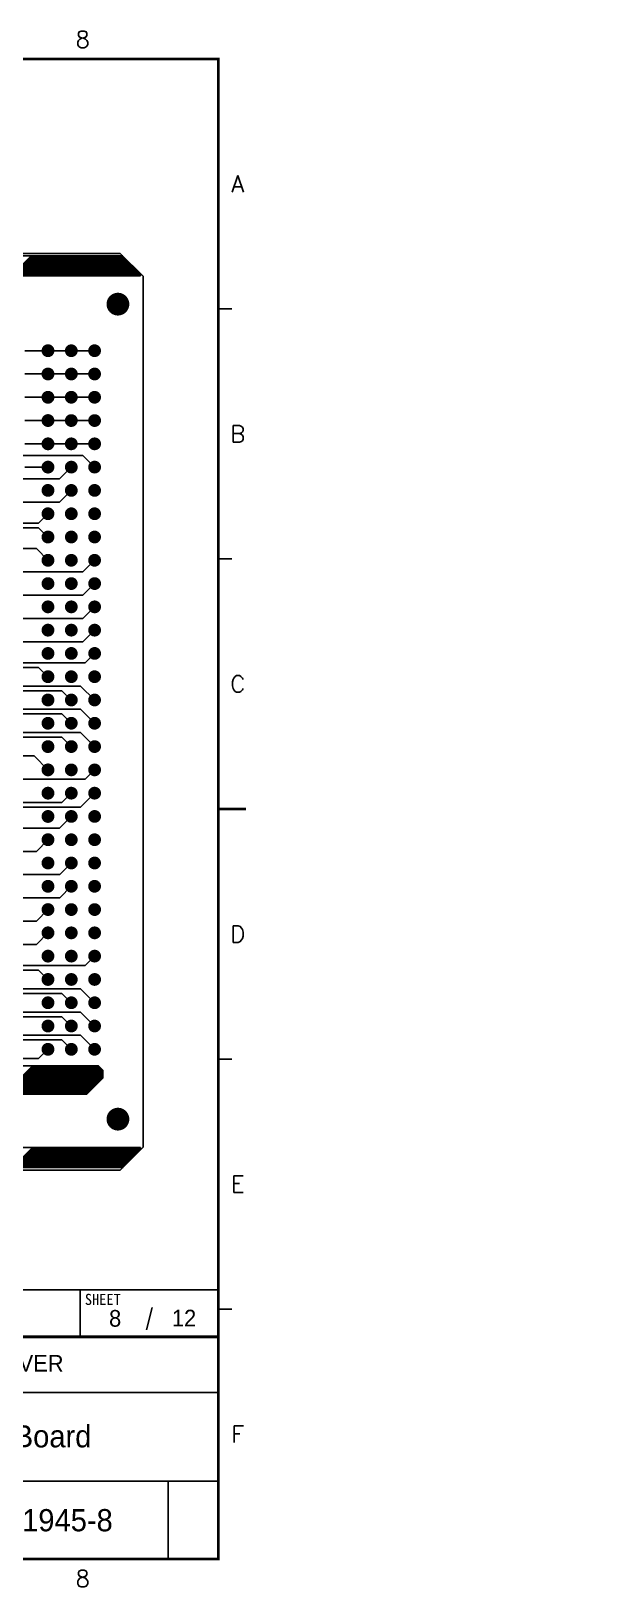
# Model space of a CAD drawing. Extents: x 295 to 953, y 10 to 290.
# Drawn here: x 848.3 to 952.6, y 10 to 290 of the extents above; entities that cross this region are included whole.
import ezdxf
from ezdxf.enums import TextEntityAlignment as Align

# ---------------------------------------------------------------- set-up
doc = ezdxf.new("R2010")
doc.units = 0
doc.header["$LTSCALE"] = 5
doc.header["$MEASUREMENT"] = 0
doc.layers.get('0').update_dxf_attribs({"linetype": 'CONTINUOUS', "lineweight": 25})
doc.layers.add('4', color=4, linetype='CONTINUOUS', lineweight=18)
doc.layers.add('6', color=6, linetype='CONTINUOUS', lineweight=13)
for name, color, linetype in [('ART01_PHO', 7, 'CONTINUOUS'), ('SHEET', 3, 'CONTINUOUS'), ('문자', 4, 'CONTINUOUS'), ('테두리', 3, 'CONTINUOUS')]:
    doc.layers.add(name, color=color, linetype=linetype)
doc.styles.get("Standard").update_dxf_attribs({"font": 'simplex.shx'})
doc.styles.add('굴림', font='')
doc.styles.add('굴림체', font='')
doc.styles.get('굴림').set_extended_font_data('Gulim')
doc.styles.get('굴림체').set_extended_font_data('GulimChe')

# ---------------------------------------------------------------- blocks, each defined once
blk = doc.blocks.new('C')
at = {"layer": 'SHEET'}
for p, q in [((393.14, 60.3), (392.07, 56.28)), ((405, 45), (333, 45)), ((405, 29), (333, 29)), ((396, 29), (396, 15))]:
    blk.add_line(p, q, dxfattribs=at)
for points in [[(333, 55), (380.19, 55), (380.19, 63.49), (333, 63.49)], [(380.19, 55), (405, 55), (405, 63.49), (380.19, 63.49)]]:
    blk.add_lwpolyline(points, close=True, dxfattribs=at)
at = {"layer": '테두리'}
blk.add_line((405, 285), (405, 15), dxfattribs=at)
for points, const_width in [([(15, 285), (15, 15), (405, 15), (405, 285), (15, 285)], 0.5), ([(407.5, 240), (405, 240)], 0.3), ([(407.5, 195), (405, 195)], 0.3), ([(410, 150), (405, 150)], 0.5), ([(407.5, 105), (405, 105)], 0.3), ([(407.5, 60), (405, 60)], 0.3), ([(15, 55), (405, 55)], 0.5)]:
    blk.add_lwpolyline(points, dxfattribs=dict(at, const_width=const_width))
at = {"layer": '문자'}
for s, p in [('8', (380.62, 288.5)), ('A', (408.5, 262.5)), ('B', (408.5, 217.5)), ('C', (408.5, 172.5)), ('D', (408.5, 127.5)), ('E', (408.5, 82.5)), ('F', (408.5, 37.5)), ('8', (380.62, 11.5))]:
    blk.add_text(s, height=3, dxfattribs=at).set_placement(p, align=Align.MIDDLE)
at = {"layer": '문자', "style": '굴림체'}
blk.add_text('SHEET', height=2, dxfattribs=at).set_placement((384.24, 61.74), align=Align.MIDDLE_CENTER)

msp = doc.modelspace()

# ---------------------------------------------------------------- linework, layer by layer
for points, const_width in [([(862.91, 240.86, 1), (864.96, 240.86, 1)], 2.05), ([(850.78, 232.48, 1), (851.94, 232.48, 1)], 1.15), ([(854.98, 232.48, 1), (856.13, 232.48, 1)], 1.15), ([(859.17, 232.48, 1), (860.32, 232.48, 1)], 1.15), ([(850.78, 228.29, 1), (851.94, 228.29, 1)], 1.15), ([(854.98, 228.29, 1), (856.13, 228.29, 1)], 1.15), ([(859.17, 228.29, 1), (860.32, 228.29, 1)], 1.15), ([(850.78, 224.1, 1), (851.94, 224.1, 1)], 1.15), ([(854.98, 224.1, 1), (856.13, 224.1, 1)], 1.15), ([(859.17, 224.1, 1), (860.32, 224.1, 1)], 1.15), ([(850.78, 219.91, 1), (851.94, 219.91, 1)], 1.15), ([(854.98, 219.91, 1), (856.13, 219.91, 1)], 1.15), ([(859.17, 219.91, 1), (860.32, 219.91, 1)], 1.15), ([(850.78, 215.72, 1), (851.94, 215.72, 1)], 1.15), ([(854.98, 215.72, 1), (856.13, 215.72, 1)], 1.15), ([(859.17, 215.72, 1), (860.32, 215.72, 1)], 1.15), ([(850.78, 211.53, 1), (851.94, 211.53, 1)], 1.15), ([(854.98, 211.53, 1), (856.13, 211.53, 1)], 1.15), ([(859.17, 211.53, 1), (860.32, 211.53, 1)], 1.15), ([(850.78, 207.34, 1), (851.94, 207.34, 1)], 1.15), ([(854.98, 207.34, 1), (856.13, 207.34, 1)], 1.15), ([(859.17, 207.34, 1), (860.32, 207.34, 1)], 1.15), ([(850.78, 203.14, 1), (851.94, 203.14, 1)], 1.15), ([(854.98, 203.14, 1), (856.13, 203.14, 1)], 1.15), ([(859.17, 203.14, 1), (860.32, 203.14, 1)], 1.15), ([(850.78, 198.95, 1), (851.94, 198.95, 1)], 1.15), ([(854.98, 198.95, 1), (856.13, 198.95, 1)], 1.15), ([(859.17, 198.95, 1), (860.32, 198.95, 1)], 1.15), ([(850.78, 194.76, 1), (851.94, 194.76, 1)], 1.15), ([(854.98, 194.76, 1), (856.13, 194.76, 1)], 1.15), ([(859.17, 194.76, 1), (860.32, 194.76, 1)], 1.15), ([(850.78, 190.57, 1), (851.94, 190.57, 1)], 1.15), ([(854.98, 190.57, 1), (856.13, 190.57, 1)], 1.15), ([(859.17, 190.57, 1), (860.32, 190.57, 1)], 1.15), ([(850.78, 186.38, 1), (851.94, 186.38, 1)], 1.15), ([(854.98, 186.38, 1), (856.13, 186.38, 1)], 1.15), ([(859.17, 186.38, 1), (860.32, 186.38, 1)], 1.15), ([(850.78, 182.19, 1), (851.94, 182.19, 1)], 1.15), ([(854.98, 182.19, 1), (856.13, 182.19, 1)], 1.15), ([(859.17, 182.19, 1), (860.32, 182.19, 1)], 1.15), ([(850.78, 178, 1), (851.94, 178, 1)], 1.15), ([(854.98, 178, 1), (856.13, 178, 1)], 1.15), ([(859.17, 178, 1), (860.32, 178, 1)], 1.15), ([(850.78, 173.81, 1), (851.94, 173.81, 1)], 1.15), ([(854.98, 173.81, 1), (856.13, 173.81, 1)], 1.15), ([(859.17, 173.81, 1), (860.32, 173.81, 1)], 1.15), ([(850.78, 169.62, 1), (851.94, 169.62, 1)], 1.15), ([(854.98, 169.62, 1), (856.13, 169.62, 1)], 1.15), ([(859.17, 169.62, 1), (860.32, 169.62, 1)], 1.15), ([(850.78, 165.43, 1), (851.94, 165.43, 1)], 1.15), ([(854.98, 165.43, 1), (856.13, 165.43, 1)], 1.15), ([(859.17, 165.43, 1), (860.32, 165.43, 1)], 1.15), ([(850.78, 161.23, 1), (851.94, 161.23, 1)], 1.15), ([(854.98, 161.23, 1), (856.13, 161.23, 1)], 1.15), ([(859.17, 161.23, 1), (860.32, 161.23, 1)], 1.15), ([(850.78, 157.04, 1), (851.94, 157.04, 1)], 1.15), ([(854.98, 157.04, 1), (856.13, 157.04, 1)], 1.15), ([(859.17, 157.04, 1), (860.32, 157.04, 1)], 1.15), ([(850.78, 152.85, 1), (851.94, 152.85, 1)], 1.15), ([(854.98, 152.85, 1), (856.13, 152.85, 1)], 1.15), ([(859.17, 152.85, 1), (860.32, 152.85, 1)], 1.15), ([(850.78, 148.66, 1), (851.94, 148.66, 1)], 1.15), ([(854.98, 148.66, 1), (856.13, 148.66, 1)], 1.15), ([(859.17, 148.66, 1), (860.32, 148.66, 1)], 1.15), ([(850.78, 144.47, 1), (851.94, 144.47, 1)], 1.15), ([(854.98, 144.47, 1), (856.13, 144.47, 1)], 1.15), ([(859.17, 144.47, 1), (860.32, 144.47, 1)], 1.15), ([(850.78, 140.28, 1), (851.94, 140.28, 1)], 1.15), ([(854.98, 140.28, 1), (856.13, 140.28, 1)], 1.15), ([(859.17, 140.28, 1), (860.32, 140.28, 1)], 1.15), ([(850.78, 136.09, 1), (851.94, 136.09, 1)], 1.15), ([(854.98, 136.09, 1), (856.13, 136.09, 1)], 1.15), ([(859.17, 136.09, 1), (860.32, 136.09, 1)], 1.15), ([(850.78, 131.9, 1), (851.94, 131.9, 1)], 1.15), ([(854.98, 131.9, 1), (856.13, 131.9, 1)], 1.15), ([(859.17, 131.9, 1), (860.32, 131.9, 1)], 1.15), ([(850.78, 127.71, 1), (851.94, 127.71, 1)], 1.15), ([(854.98, 127.71, 1), (856.13, 127.71, 1)], 1.15), ([(859.17, 127.71, 1), (860.32, 127.71, 1)], 1.15), ([(850.78, 123.52, 1), (851.94, 123.52, 1)], 1.15), ([(854.98, 123.52, 1), (856.13, 123.52, 1)], 1.15), ([(859.17, 123.52, 1), (860.32, 123.52, 1)], 1.15), ([(850.78, 119.32, 1), (851.94, 119.32, 1)], 1.15), ([(854.98, 119.32, 1), (856.13, 119.32, 1)], 1.15), ([(859.17, 119.32, 1), (860.32, 119.32, 1)], 1.15), ([(850.78, 115.13, 1), (851.94, 115.13, 1)], 1.15), ([(854.98, 115.13, 1), (856.13, 115.13, 1)], 1.15), ([(859.17, 115.13, 1), (860.32, 115.13, 1)], 1.15), ([(850.78, 110.94, 1), (851.94, 110.94, 1)], 1.15), ([(854.98, 110.94, 1), (856.13, 110.94, 1)], 1.15), ([(859.17, 110.94, 1), (860.32, 110.94, 1)], 1.15), ([(850.78, 106.75, 1), (851.94, 106.75, 1)], 1.15), ([(854.98, 106.75, 1), (856.13, 106.75, 1)], 1.15), ([(859.17, 106.75, 1), (860.32, 106.75, 1)], 1.15), ([(850.78, 102.56, 1), (851.94, 102.56, 1)], 1.15), ([(854.98, 102.56, 1), (856.13, 102.56, 1)], 1.15), ([(859.17, 102.56, 1), (860.32, 102.56, 1)], 1.15), ([(862.91, 94.18, 1), (864.96, 94.18, 1)], 2.05)]:
    msp.add_lwpolyline(points, format="xyb", close=True, dxfattribs=dict(const_width=const_width))
at = {"layer": 'ART01_PHO', "color": 7}
for p, q in [((864.35, 250), (505.48, 250)), ((505.98, 249.54), (864.82, 249.54)), ((844.78, 245.98), (848.34, 249.54)), ((845.03, 245.98), (848.55, 249.54)), ((845.24, 245.98), (848.8, 249.54)), ((845.49, 245.98), (849.06, 249.54)), ((845.74, 245.98), (849.27, 249.54)), ((845.95, 245.98), (849.52, 249.54)), ((846.21, 245.98), (849.77, 249.54)), ((846.46, 245.98), (849.98, 249.54)), ((846.67, 245.98), (850.23, 249.54)), ((846.92, 245.98), (850.48, 249.54)), ((847.17, 245.98), (850.69, 249.54)), ((847.38, 245.98), (850.94, 249.54)), ((847.63, 245.98), (851.19, 249.54)), ((847.88, 245.98), (851.4, 249.54)), ((848.09, 245.98), (851.65, 249.54)), ((848.34, 245.98), (851.91, 249.54)), ((848.59, 245.98), (852.12, 249.54)), ((848.8, 245.98), (852.37, 249.54)), ((849.06, 245.98), (852.58, 249.54)), ((849.31, 245.98), (852.83, 249.54)), ((849.52, 245.98), (853.08, 249.54)), ((849.77, 245.98), (853.29, 249.54)), ((850.02, 245.98), (853.54, 249.54)), ((850.23, 245.98), (853.79, 249.54)), ((850.48, 245.98), (854, 249.54)), ((850.69, 245.98), (854.25, 249.54)), ((850.94, 245.98), (854.5, 249.54)), ((851.19, 245.98), (854.71, 249.54)), ((851.4, 245.98), (854.97, 249.54)), ((851.65, 245.98), (855.22, 249.54)), ((851.91, 245.98), (855.43, 249.54)), ((852.12, 245.98), (855.68, 249.54)), ((852.37, 245.98), (855.93, 249.54)), ((852.62, 245.98), (856.14, 249.54)), ((852.83, 245.98), (856.39, 249.54)), ((853.08, 245.98), (856.64, 249.54)), ((853.33, 245.98), (856.85, 249.54)), ((853.54, 245.98), (857.1, 249.54)), ((853.79, 245.98), (857.35, 249.54)), ((854.04, 245.98), (857.56, 249.54)), ((854.25, 245.98), (857.81, 249.54)), ((854.5, 245.98), (858.07, 249.54)), ((854.76, 245.98), (858.28, 249.54)), ((854.97, 245.98), (858.53, 249.54)), ((855.22, 245.98), (858.78, 249.54)), ((855.47, 245.98), (858.99, 249.54)), ((855.68, 245.98), (859.24, 249.54)), ((855.93, 245.98), (859.49, 249.54)), ((856.18, 245.98), (859.7, 249.54)), ((856.39, 245.98), (859.95, 249.54)), ((856.64, 245.98), (860.2, 249.54)), ((856.89, 245.98), (860.41, 249.54)), ((857.1, 245.98), (860.66, 249.54)), ((857.35, 245.98), (860.87, 249.54)), ((857.61, 245.98), (861.13, 249.54)), ((857.81, 245.98), (861.38, 249.54)), ((858.07, 245.98), (861.59, 249.54)), ((858.32, 245.98), (861.84, 249.54)), ((858.53, 245.98), (862.09, 249.54)), ((858.78, 245.98), (862.3, 249.54)), ((858.99, 245.98), (862.55, 249.54)), ((859.24, 245.98), (862.8, 249.54)), ((859.49, 245.98), (863.01, 249.54)), ((859.7, 245.98), (863.26, 249.54)), ((859.95, 245.98), (863.51, 249.54)), ((860.2, 245.98), (863.72, 249.54)), ((860.41, 245.98), (863.98, 249.54)), ((860.66, 245.98), (864.23, 249.54)), ((860.92, 245.98), (864.44, 249.54)), ((861.13, 245.98), (864.69, 249.54)), ((861.38, 245.98), (864.88, 249.48)), ((861.63, 245.98), (864.99, 249.37)), ((861.84, 245.98), (865.11, 249.25)), ((868.5, 245.89), (864.35, 250)), ((864.35, 250), (868.5, 245.89)), ((862.09, 245.98), (865.24, 249.12)), ((862.34, 245.98), (865.35, 249.02)), ((862.55, 245.98), (865.47, 248.89)), ((862.8, 245.98), (865.6, 248.77)), ((863.05, 245.98), (865.71, 248.66)), ((863.26, 245.98), (865.83, 248.54)), ((863.51, 245.98), (865.95, 248.42)), ((863.77, 245.98), (866.07, 248.3)), ((863.98, 245.98), (866.19, 248.19)), ((864.23, 245.98), (866.31, 248.06)), ((864.48, 245.98), (866.44, 247.94)), ((864.69, 245.98), (866.54, 247.83)), ((864.94, 245.98), (866.67, 247.71)), ((865.19, 245.98), (866.8, 247.58)), ((865.4, 245.98), (866.9, 247.48)), ((865.65, 245.98), (867.03, 247.35)), ((865.9, 245.98), (867.15, 247.23)), ((866.11, 245.98), (867.26, 247.12)), ((866.36, 245.98), (867.39, 247)), ((866.62, 245.98), (867.51, 246.87)), ((866.83, 245.98), (867.62, 246.77)), ((867.08, 245.98), (867.74, 246.64)), ((867.29, 245.98), (867.85, 246.54)), ((867.54, 245.98), (867.98, 246.41)), ((868, 245.98), (517.88, 245.98)), ((867.79, 245.98), (868, 246.19)), ((868, 246.39), (868, 245.98)), ((868.5, 245.89), (868.5, 89.15)), ((868.5, 245.89), (868.5, 89.15)), ((847.17, 232.48), (851.36, 232.48)), ((851.36, 232.48), (855.55, 232.48)), ((855.55, 232.48), (859.74, 232.48)), ((851.36, 228.29), (847.17, 228.29)), ((855.55, 228.29), (851.36, 228.29)), ((859.74, 228.29), (855.55, 228.29)), ((851.36, 224.1), (847.17, 224.1)), ((855.55, 224.1), (851.36, 224.1)), ((859.74, 224.1), (855.55, 224.1)), ((847.17, 219.91), (851.36, 219.91)), ((851.36, 219.91), (855.55, 219.91)), ((855.55, 219.91), (859.74, 219.91)), ((847.17, 215.72), (851.36, 215.72)), ((851.36, 215.72), (855.55, 215.72)), ((855.55, 215.72), (859.74, 215.72)), ((857.65, 213.62), (839.71, 213.62)), ((859.74, 211.53), (857.65, 213.62)), ((851.36, 211.53), (847.17, 211.53)), ((855.55, 211.53), (853.46, 209.43)), ((853.46, 209.43), (844.53, 209.43)), ((855.55, 207.34), (853.46, 205.24)), ((853.46, 205.24), (841.39, 205.24)), ((851.36, 203.14), (849.68, 201.47)), ((849.68, 201.47), (842.85, 201.47)), ((849.68, 200.63), (845.37, 200.63)), ((851.36, 198.95), (849.68, 200.63)), ((849.27, 196.86), (842.48, 196.86)), ((851.36, 194.76), (849.27, 196.86)), ((857.65, 192.67), (859.74, 194.76)), ((845.58, 192.67), (857.65, 192.67)), ((859.74, 190.57), (857.65, 188.48)), ((857.65, 188.48), (842.64, 188.48)), ((859.74, 186.38), (857.65, 184.28)), ((857.65, 184.28), (839.71, 184.28)), ((859.74, 182.19), (857.65, 180.09)), ((857.65, 180.09), (842.22, 180.09)), ((858.07, 176.32), (859.74, 178)), ((844.53, 176.32), (858.07, 176.32)), ((845.58, 175.48), (849.68, 175.48)), ((849.68, 175.48), (851.36, 173.81)), ((857.23, 172.13), (840.13, 172.13)), ((853.88, 171.29), (840.55, 171.29)), ((855.55, 169.62), (853.88, 171.29)), ((859.74, 169.62), (857.23, 172.13)), ((857.23, 167.94), (841.39, 167.94)), ((853.88, 167.1), (841.81, 167.1)), ((855.55, 165.43), (853.88, 167.1)), ((859.74, 165.43), (857.23, 167.94)), ((840.34, 162.95), (853.83, 162.95)), ((840.97, 163.79), (857.19, 163.79)), ((853.83, 162.95), (855.55, 161.23)), ((857.19, 163.79), (859.74, 161.23)), ((848.85, 159.56), (839.92, 159.56)), ((851.36, 157.04), (848.85, 159.56)), ((859.74, 157.04), (858.07, 155.37)), ((858.07, 155.37), (843.9, 155.37)), ((855.55, 152.85), (853.88, 151.18)), ((857.23, 150.34), (859.74, 152.85)), ((839.08, 150.34), (857.23, 150.34)), ((853.88, 151.18), (845.79, 151.18)), ((855.55, 148.66), (853.46, 146.57)), ((853.46, 146.57), (839.12, 146.57)), ((851.36, 144.47), (849.27, 142.37)), ((849.27, 142.37), (841.01, 142.37)), ((853.5, 138.23), (855.55, 140.28)), ((842.43, 138.23), (853.5, 138.23)), ((855.55, 136.09), (853.5, 134.03)), ((853.5, 134.03), (840.13, 134.03)), ((851.36, 131.9), (849.31, 129.84)), ((849.31, 129.84), (842.64, 129.84)), ((851.36, 127.71), (849.27, 125.61)), ((849.27, 125.61), (838.24, 125.61)), ((858.07, 121.84), (859.74, 123.52)), ((844.53, 121.84), (858.07, 121.84)), ((845.49, 121), (849.68, 121)), ((849.68, 121), (851.36, 119.32)), ((845.37, 117.65), (857.23, 117.65)), ((857.23, 117.65), (859.74, 115.13)), ((853.88, 116.81), (845.79, 116.81)), ((855.55, 115.13), (853.88, 116.81)), ((836.57, 112.62), (853.88, 112.62)), ((836.99, 113.46), (857.23, 113.46)), ((853.88, 112.62), (855.55, 110.94)), ((857.23, 113.46), (859.74, 110.94)), ((837.61, 109.27), (857.23, 109.27)), ((857.23, 109.27), (859.74, 106.75)), ((837.2, 108.43), (853.88, 108.43)), ((851.36, 106.75), (849.68, 105.07)), ((853.88, 108.43), (855.55, 106.75)), ((860.46, 103.78), (838.45, 103.78)), ((849.68, 105.07), (839.29, 105.07)), ((843.48, 98.7), (848.55, 103.78)), ((843.69, 98.7), (848.76, 103.78)), ((843.94, 98.7), (849.01, 103.78)), ((844.19, 98.7), (849.27, 103.78)), ((844.4, 98.7), (849.47, 103.78)), ((844.66, 98.7), (849.73, 103.78)), ((844.91, 98.7), (849.98, 103.78)), ((845.12, 98.7), (850.19, 103.78)), ((845.37, 98.7), (850.44, 103.78)), ((845.62, 98.7), (850.69, 103.78)), ((845.83, 98.7), (850.9, 103.78)), ((846.08, 98.7), (851.15, 103.78)), ((846.33, 98.7), (851.4, 103.78)), ((846.54, 98.7), (851.61, 103.78)), ((846.79, 98.7), (851.86, 103.78)), ((847.04, 98.7), (852.12, 103.78)), ((847.25, 98.7), (852.32, 103.78)), ((847.51, 98.7), (852.58, 103.78)), ((847.76, 98.7), (852.83, 103.78)), ((847.97, 98.7), (853.04, 103.78)), ((848.22, 98.7), (853.29, 103.78)), ((848.47, 98.7), (853.54, 103.78)), ((848.68, 98.7), (853.75, 103.78)), ((848.93, 98.7), (854, 103.78)), ((849.18, 98.7), (854.25, 103.78)), ((849.39, 98.7), (854.46, 103.78)), ((849.64, 98.7), (854.71, 103.78)), ((849.89, 98.7), (854.97, 103.78)), ((850.1, 98.7), (855.17, 103.78)), ((850.35, 98.7), (855.43, 103.78)), ((850.56, 98.7), (855.64, 103.78)), ((850.82, 98.7), (855.89, 103.78)), ((851.07, 98.7), (856.14, 103.78)), ((851.28, 98.7), (856.35, 103.78)), ((851.53, 98.7), (856.6, 103.78)), ((851.78, 98.7), (856.85, 103.78)), ((851.99, 98.7), (857.06, 103.78)), ((852.24, 98.7), (857.31, 103.78)), ((852.49, 98.7), (857.56, 103.78)), ((852.7, 98.7), (857.77, 103.78)), ((852.95, 98.7), (858.02, 103.78)), ((853.2, 98.7), (858.28, 103.78)), ((853.41, 98.7), (858.49, 103.78)), ((853.67, 98.7), (858.74, 103.78)), ((853.92, 98.7), (858.99, 103.78)), ((854.13, 98.7), (859.2, 103.78)), ((854.38, 98.7), (859.45, 103.78)), ((854.63, 98.7), (859.7, 103.78)), ((854.84, 98.7), (859.91, 103.78)), ((855.09, 98.7), (860.16, 103.78)), ((855.34, 98.7), (860.41, 103.78)), ((855.55, 98.7), (860.54, 103.65)), ((861.21, 102.98), (860.46, 103.78)), ((855.8, 98.7), (860.66, 103.52)), ((856.05, 98.7), (860.79, 103.44)), ((856.26, 98.7), (860.87, 103.31)), ((856.52, 98.7), (861, 103.19)), ((856.77, 98.7), (861.13, 103.06)), ((856.98, 98.7), (861.21, 102.94)), ((857.23, 98.7), (861.21, 102.69)), ((857.48, 98.7), (861.21, 102.48)), ((857.69, 98.7), (861.21, 102.23)), ((857.94, 98.7), (861.21, 101.97)), ((858.19, 98.7), (861.21, 101.76)), ((858.36, 98.7), (861.21, 101.55)), ((861.21, 101.55), (861.21, 102.98)), ((838.08, 98.7), (858.36, 98.7)), ((841.81, 89.07), (860.87, 89.07)), ((844.99, 85.5), (848.55, 89.07)), ((845.24, 85.5), (848.8, 89.07)), ((845.49, 85.5), (849.01, 89.07)), ((845.7, 85.5), (849.27, 89.07)), ((845.95, 85.5), (849.52, 89.07)), ((846.21, 85.5), (849.73, 89.07)), ((846.42, 85.5), (849.98, 89.07)), ((846.67, 85.5), (850.23, 89.07)), ((846.92, 85.5), (850.44, 89.07)), ((847.13, 85.5), (850.69, 89.07)), ((847.38, 85.5), (850.94, 89.07)), ((847.63, 85.5), (851.15, 89.07)), ((847.84, 85.5), (851.4, 89.07)), ((848.09, 85.5), (851.61, 89.07)), ((848.34, 85.5), (851.86, 89.07)), ((848.55, 85.5), (852.12, 89.07)), ((848.8, 85.5), (852.32, 89.07)), ((849.06, 85.5), (852.58, 89.07)), ((849.27, 85.5), (852.83, 89.07)), ((849.52, 85.5), (853.04, 89.07)), ((849.73, 85.5), (853.29, 89.07)), ((849.98, 85.5), (853.54, 89.07)), ((850.23, 85.5), (853.75, 89.07)), ((850.44, 85.5), (854, 89.07)), ((850.69, 85.5), (854.25, 89.07)), ((850.94, 85.5), (854.46, 89.07)), ((851.15, 85.5), (854.71, 89.07)), ((851.4, 85.5), (854.97, 89.07)), ((851.65, 85.5), (855.17, 89.07)), ((851.86, 85.5), (855.43, 89.07)), ((852.12, 85.5), (855.68, 89.07)), ((852.37, 85.5), (855.89, 89.07)), ((852.58, 85.5), (856.14, 89.07)), ((852.83, 85.5), (856.39, 89.07)), ((853.08, 85.5), (856.6, 89.07)), ((853.29, 85.5), (856.85, 89.07)), ((853.54, 85.5), (857.1, 89.07)), ((853.79, 85.5), (857.31, 89.07)), ((854, 85.5), (857.56, 89.07)), ((854.25, 85.5), (857.81, 89.07)), ((854.5, 85.5), (858.02, 89.07)), ((854.71, 85.5), (858.28, 89.07)), ((854.97, 85.5), (858.53, 89.07)), ((855.22, 85.5), (858.74, 89.07)), ((855.43, 85.5), (858.99, 89.07)), ((855.68, 85.5), (859.24, 89.07)), ((855.93, 85.5), (859.45, 89.07)), ((856.14, 85.5), (859.7, 89.07)), ((856.39, 85.5), (859.91, 89.07)), ((856.64, 85.5), (860.16, 89.07)), ((856.85, 85.5), (860.41, 89.07)), ((857.1, 85.5), (860.62, 89.07)), ((857.35, 85.5), (860.87, 89.07)), ((857.56, 85.5), (861.13, 89.07)), ((857.81, 85.5), (861.34, 89.07)), ((858.02, 85.5), (861.59, 89.07)), ((858.28, 85.5), (861.84, 89.07)), ((858.53, 85.5), (862.05, 89.07)), ((858.74, 85.5), (862.3, 89.07)), ((858.99, 85.5), (862.55, 89.07)), ((859.24, 85.5), (862.76, 89.07)), ((859.45, 85.5), (863.01, 89.07)), ((859.7, 85.5), (863.26, 89.07)), ((859.95, 85.5), (863.47, 89.07)), ((860.16, 85.5), (863.72, 89.07)), ((860.41, 85.5), (863.98, 89.07)), ((860.66, 85.5), (864.19, 89.07)), ((860.87, 85.5), (864.44, 89.07)), ((860.87, 89.07), (868, 89.07)), ((861.13, 85.5), (864.69, 89.07)), ((861.38, 85.5), (864.9, 89.07)), ((861.59, 85.5), (865.15, 89.07)), ((861.84, 85.5), (865.4, 89.07)), ((862.09, 85.5), (865.61, 89.07)), ((862.3, 85.5), (865.86, 89.07)), ((862.55, 85.5), (866.11, 89.07)), ((862.8, 85.5), (866.32, 89.07)), ((863.01, 85.5), (866.57, 89.07)), ((863.26, 85.5), (866.83, 89.07)), ((863.51, 85.5), (867.04, 89.07)), ((863.72, 85.5), (867.29, 89.07)), ((863.98, 85.5), (867.5, 89.07)), ((864.23, 85.5), (867.75, 89.07)), ((868.5, 89.15), (864.35, 85)), ((868.5, 89.15), (864.35, 85)), ((864.44, 85.5), (868, 89.07)), ((864.69, 85.5), (868, 88.81)), ((868, 89.07), (868, 88.65)), ((864.35, 85), (505.48, 85)), ((864.86, 85.5), (505.98, 85.5))]:
    msp.add_line(p, q, dxfattribs=at)

# ---------------------------------------------------------------- block references
msp.add_blockref('C', (476.98, 0))

# ---------------------------------------------------------------- texts
at = {"layer": '4', "style": '굴림'}
for s, p in [('8', (863.44, 58.33)), ('12', (875.83, 58.38)), ('DENVER', (845.98, 50.24))]:
    msp.add_text(s, height=3, dxfattribs=at).set_placement(p, align=Align.MIDDLE_CENTER)
at = {"layer": '6', "color": 4, "char_height": 3, "attachment_point": 4, "style": '굴림체'}
for insert, width in [((905.28, 137.42), 36.962), ((952.58, 106.26), 52.2944), ((952.58, 102.14), 52.2944)]:
    msp.add_mtext('{\\f굴림|b0|i0|c129;\\C7;', dxfattribs=dict(at, insert=insert, width=width))
at = {"layer": '문자', "style": '굴림'}
for s, p in [('MCU Board', (845.5, 37.11)), ('R1D1355-21945-8', (841.48, 22))]:
    msp.add_text(s, height=4, dxfattribs=at).set_placement(p, align=Align.MIDDLE_CENTER)

doc.saveas('drawing.dxf')
